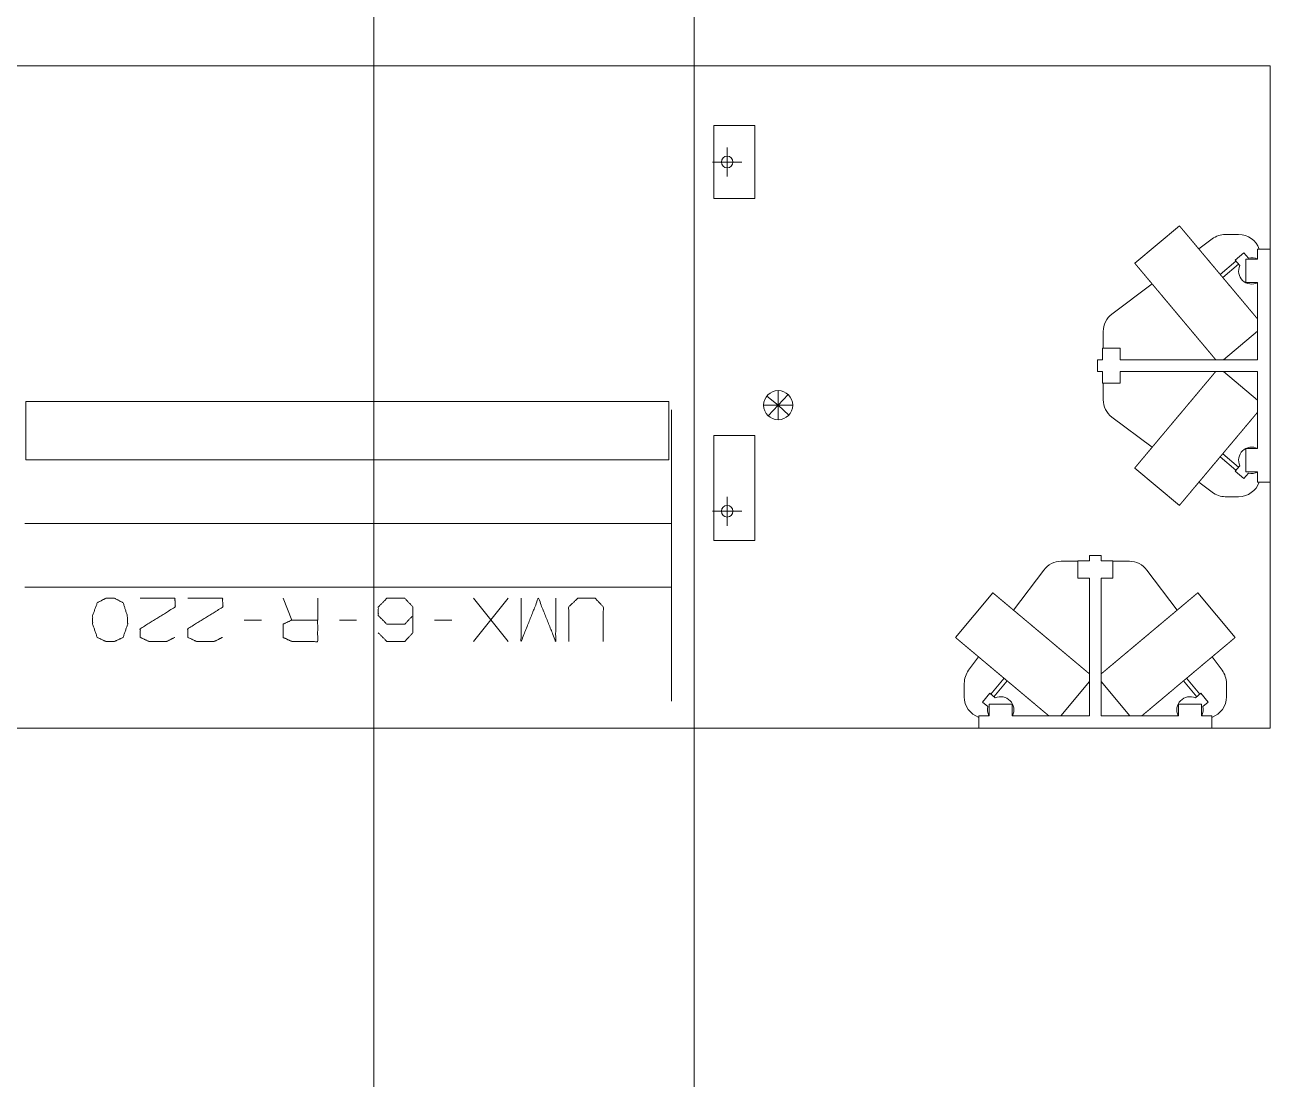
# Model space of a CAD drawing. Header units: millimetres. Extents: x 3056 to 110866, y 16649 to 58349.
# Drawn here: x 78308 to 82583, y 20269 to 23888 of the extents above; entities that cross this region are included whole.
import ezdxf

# ---------------------------------------------------------------- set-up
doc = ezdxf.new("R2010")
doc.units = ezdxf.units.MM
doc.layers.add('1', color=7, linetype='Continuous', true_color=0xffffff)

msp = doc.modelspace()

# ---------------------------------------------------------------- linework, layer by layer
at = {"layer": '1', "color": 143, "linetype": 'Continuous', "lineweight": 13}
for p, q in [((79506.5, 54003.3), (79506.5, 17870.4)), ((80606.5, 17870.4), (80606.5, 53903.3))]:
    msp.add_line(p, q, dxfattribs=at)
at = {"layer": '1', "color": 80, "linetype": 'Continuous', "lineweight": 13}
for p, q in [((76956.5, 23747.3), (82583.5, 23747.3)), ((76956.5, 23747.3), (82583.5, 23747.3)), ((82583.5, 23747.3), (82583.5, 21473.3)), ((82583.5, 23747.3), (82583.5, 21473.3)), ((80814, 23542.3), (80674, 23542.3)), ((80674, 23542.3), (80674, 23292.3)), ((80814, 23292.3), (80814, 23542.3)), ((80719.5, 23367.3), (80719.5, 23467.3)), ((80769.5, 23417.3), (80669.5, 23417.3)), ((80674, 23292.3), (80814, 23292.3)), ((82271.9, 23198.6), (82118.6, 23070)), ((82384.5, 23153.3), (82338.7, 23118.9)), ((82429.5, 23168.3), (82475.5, 23168.3)), ((82463.5, 23080.7), (82493.6, 23105.9)), ((82509.3, 23087.2), (82493.6, 23105.9)), ((82540.5, 23118.3), (82540.5, 23083.3)), ((82583.5, 23118.3), (82540.5, 23118.3)), ((82466.4, 23077.2), (82412, 23031.6)), ((82421, 23020.8), (82475.4, 23066.5)), ((82479.2, 23061.9), (82463.5, 23080.7)), ((82540.5, 23083.3), (82500.5, 23083.3)), ((82500.5, 23003.3), (82500.5, 23083.3)), ((82540.5, 23003.3), (82500.5, 23003.3)), ((82540.5, 23003.3), (82540.5, 22738.3)), ((82178.4, 22998.8), (82040.5, 22895.3)), ((82010.5, 22778.3), (82010.5, 22835.3)), ((82423.4, 22738.3), (82540.5, 22836.5)), ((82068.5, 22778.3), (82008.5, 22778.3)), ((82008.5, 22738.3), (82008.5, 22778.3)), ((82068.5, 22738.3), (82068.5, 22778.3)), ((82008.5, 22738.3), (81990.5, 22738.3)), ((81990.5, 22698.3), (81990.5, 22738.3)), ((82540.5, 22738.3), (82068.5, 22738.3)), ((82008.5, 22698.3), (81990.5, 22698.3)), ((82005.8, 22698), (82005.8, 22698.3)), ((82005.8, 22698), (82008.5, 22698.1)), ((82008.5, 22698.3), (82008.5, 22658.3)), ((82068.5, 22658.3), (82008.5, 22658.3)), ((82010.5, 22601.3), (82010.5, 22658.3)), ((82540.5, 22698.3), (82068.5, 22698.3)), ((82068.5, 22698.3), (82068.5, 22658.3)), ((82540.5, 22600.1), (82423.4, 22698.3)), ((82540.5, 22698.3), (82540.5, 22433.3)), ((80894.5, 22582.3), (80894.5, 22632.3)), ((80894.5, 22582.3), (80928.8, 22618.7)), ((78311.5, 22395.3), (78311.5, 22595.3)), ((78311.5, 22595.3), (80519.5, 22595.3)), ((80519.5, 22595.3), (80519.5, 22395.3)), ((80894.5, 22582.3), (80844.5, 22582.3)), ((80894.5, 22582.3), (80855.6, 22613.8)), ((80894.5, 22582.3), (80860.1, 22545.9)), ((80894.5, 22582.3), (80894.5, 22532.3)), ((80894.5, 22582.3), (80944.5, 22582.3)), ((80894.5, 22582.3), (80930.8, 22548)), ((82040.5, 22541.3), (82178.4, 22437.8)), ((80814, 22478.3), (80674, 22478.3)), ((80674, 22478.3), (80674, 22118.3)), ((80814, 22118.3), (80814, 22478.3)), ((82412, 22405), (82466.4, 22359.4)), ((82475.4, 22370.1), (82421, 22415.8)), ((82500.5, 22353.3), (82500.5, 22433.3)), ((82540.5, 22433.3), (82500.5, 22433.3)), ((80519.5, 22395.3), (78311.5, 22395.3)), ((82118.6, 22366.6), (82271.9, 22238)), ((82479.2, 22374.7), (82463.5, 22355.9)), ((82338.7, 22317.7), (82384.5, 22283.3)), ((82463.5, 22355.9), (82493.6, 22330.7)), ((82509.3, 22349.4), (82493.6, 22330.7)), ((82540.5, 22353.3), (82500.5, 22353.3)), ((82540.5, 22353.3), (82540.5, 22318.3)), ((82583.5, 22318.3), (82540.5, 22318.3)), ((80719.5, 22168.3), (80719.5, 22268.3)), ((82475.5, 22268.3), (82429.5, 22268.3)), ((80769.5, 22218.3), (80669.5, 22218.3)), ((80528.5, 22176.2), (78308.5, 22176.2)), ((80674, 22118.3), (80814, 22118.3)), ((81963.5, 22048.3), (81963.5, 22066.3)), ((81963.5, 22066.3), (82003.5, 22066.3)), ((82003.5, 22048.3), (82003.5, 22066.3)), ((81806.5, 22016.3), (81703, 21878.3)), ((81866.5, 22046.3), (81923.5, 22046.3)), ((81963.5, 22048.3), (81923.5, 22048.3)), ((81923.5, 21988.3), (81923.5, 22048.3)), ((81963.2, 22050.9), (81963.3, 22048.3)), ((81963.2, 22050.9), (81963.5, 22050.9)), ((82003.5, 22048.3), (82043.5, 22048.3)), ((82043.5, 21988.3), (82043.5, 22048.3)), ((82043.5, 22046.3), (82100.5, 22046.3)), ((82263.9, 21878.3), (82160.5, 22016.3)), ((81963.5, 21988.3), (81923.5, 21988.3)), ((81963.5, 21516.3), (81963.5, 21988.3)), ((82003.5, 21516.3), (82003.5, 21988.3)), ((82003.5, 21988.3), (82043.5, 21988.3)), ((78308.5, 21957.1), (80528.5, 21957.1)), ((81631.8, 21938.1), (81503.2, 21784.9)), ((82463.7, 21784.9), (82335.2, 21938.1)), ((79194.9, 21919.6), (79224.6, 21844.6)), ((79967.4, 21919.6), (79848.6, 21771.2)), ((79848.6, 21919.6), (79967.4, 21771.2)), ((79061.1, 21844.6), (79120.5, 21844.6)), ((79388, 21844.6), (79447.4, 21844.6)), ((79714.9, 21844.6), (79774.2, 21844.6)), ((81582.8, 21718.1), (81548.5, 21672.3)), ((82418.5, 21672.3), (82384.1, 21718.1)), ((81670.2, 21644.8), (81624.6, 21590.4)), ((81635.3, 21581.4), (81680.9, 21635.8)), ((81865.2, 21516.3), (81963.5, 21633.4)), ((82003.5, 21633.4), (82101.7, 21516.3)), ((82286, 21635.8), (82331.7, 21581.4)), ((82342.4, 21590.4), (82296.7, 21644.8)), ((81533.5, 21581.3), (81533.5, 21627.3)), ((81621.1, 21593.3), (81595.9, 21563.2)), ((81639.9, 21577.5), (81621.1, 21593.3)), ((82327.1, 21577.5), (82345.8, 21593.3)), ((82345.8, 21593.3), (82371.1, 21563.2)), ((82433.5, 21627.3), (82433.5, 21581.3)), ((81614.6, 21547.4), (81595.9, 21563.2)), ((81618.5, 21516.3), (81618.5, 21556.3)), ((81618.5, 21556.3), (81698.5, 21556.3)), ((81698.5, 21516.3), (81698.5, 21556.3)), ((82268.5, 21516.3), (82268.5, 21556.3)), ((82268.5, 21556.3), (82348.5, 21556.3)), ((82348.5, 21516.3), (82348.5, 21556.3)), ((82352.3, 21547.4), (82371.1, 21563.2)), ((81583.5, 21473.3), (81583.5, 21516.3)), ((81618.5, 21516.3), (81583.5, 21516.3)), ((81963.5, 21516.3), (81698.5, 21516.3)), ((82268.5, 21516.3), (82003.5, 21516.3)), ((82383.5, 21516.3), (82348.5, 21516.3)), ((82383.5, 21473.3), (82383.5, 21516.3)), ((82583.5, 21473.3), (76956.5, 21473.3)), ((82583.5, 21473.3), (76956.5, 21473.3))]:
    msp.add_line(p, q, dxfattribs=at)
for centre, radius in [((80719.5, 23417.3), 20), ((80894.5, 22582.3), 50), ((80719.5, 22218.3), 20)]:
    msp.add_circle(centre, radius, dxfattribs=at)
for centre, radius, start, end in [((82429.5, 23093.3), 75, 90, 126.8699), ((82475.5, 23093.3), 75, 19.4723, 90), ((82520.5, 23043.3), 45.2, 63.7683, 104.2622), ((82520.5, 23043.3), 45.2, 155.7378, 296.2321), ((82085.5, 22835.3), 75, 126.8699, 180), ((82085.5, 22601.3), 75, 180, 233.1301), ((82520.5, 22393.3), 45.2, 63.7679, 204.2622), ((82475.5, 22343.3), 75, 270, 340.5277), ((82520.5, 22393.3), 45.2, 255.7378, 296.2317), ((82429.5, 22343.3), 75, 233.1301, 270), ((81866.5, 21971.3), 75, 90, 143.1301), ((82100.5, 21971.3), 75, 36.8699, 90), ((81608.5, 21627.3), 75, 143.1301, 180), ((82358.5, 21627.3), 75, 0, 36.8699), ((81608.5, 21581.3), 75, 180, 250.5277), ((81658.5, 21536.3), 45.2, 165.7378, 206.2317), ((81658.5, 21536.3), 45.2, 333.7679, 114.2622), ((82308.5, 21536.3), 45.2, 65.7378, 206.2321), ((82308.5, 21536.3), 45.2, 333.7683, 14.2622), ((82358.5, 21581.3), 75, 289.4723, 0)]:
    msp.add_arc(centre, radius, start, end, dxfattribs=at)
for points, knots in [([(82416.5, 23026.2), (82414.3, 23028.8), (82412.1, 23031.4), (82409.9, 23034), (82407.7, 23036.6), (82405.6, 23039.2), (82401.2, 23044.4), (82399, 23047), (82394.7, 23052.1), (82390.4, 23057.3), (82386.1, 23062.4), (82381.9, 23067.4), (82379.8, 23070), (82377.6, 23072.5), (82373.5, 23077.5), (82369.3, 23082.4), (82365.2, 23087.3), (82361.1, 23092.2), (82357.1, 23096.9), (82355.1, 23099.3), (82351.2, 23104), (82347.3, 23108.6), (82345.4, 23110.9), (82343.5, 23113.1), (82341.7, 23115.4), (82338, 23119.8), (82334.3, 23124.1), (82332.5, 23126.2), (82329, 23130.4), (82327.3, 23132.5), (82323.9, 23136.5), (82322.2, 23138.5), (82319, 23142.4), (82315.8, 23146.2), (82314.2, 23148.1), (82311.2, 23151.7), (82309.7, 23153.5), (82306.8, 23156.9), (82305.4, 23158.6), (82304, 23160.2), (82302.6, 23161.9), (82301.3, 23163.5), (82300, 23165), (82297.5, 23168.1), (82296.2, 23169.5), (82293.9, 23172.3), (82292.7, 23173.7), (82290.5, 23176.3), (82289.5, 23177.6), (82287.4, 23180), (82286.4, 23181.2), (82284.6, 23183.4), (82283.7, 23184.4), (82282.9, 23185.4), (82282.1, 23186.4), (82281.2, 23187.4), (82280.5, 23188.2), (82279.8, 23189.1), (82279.1, 23189.9), (82277.8, 23191.5), (82276.6, 23192.9), (82276.1, 23193.6), (82275.6, 23194.1), (82275.1, 23194.7), (82274.7, 23195.2), (82274.2, 23195.7), (82273.9, 23196.2), (82273.5, 23196.6), (82273.2, 23197), (82272.9, 23197.3), (82272.4, 23197.9), (82272.3, 23198.1), (82272.1, 23198.2), (82272, 23198.4), (82271.9, 23198.5), (82271.9, 23198.6)], [0, 0, 0.015092, 0.0302, 0.045283, 0.060382, 0.075432, 0.10552, 0.120537, 0.15046, 0.180251, 0.209881, 0.239304, 0.253927, 0.268535, 0.297506, 0.326203, 0.354599, 0.382685, 0.410413, 0.424078, 0.451245, 0.477997, 0.491253, 0.504298, 0.517336, 0.542944, 0.568052, 0.580371, 0.604678, 0.616714, 0.640202, 0.651662, 0.674265, 0.696259, 0.707109, 0.728127, 0.738326, 0.758351, 0.768192, 0.77769, 0.787181, 0.79632, 0.805444, 0.822988, 0.831377, 0.84777, 0.855774, 0.871008, 0.878235, 0.892268, 0.899094, 0.911898, 0.917891, 0.923877, 0.929436, 0.935019, 0.940153, 0.945302, 0.950003, 0.958991, 0.967113, 0.970943, 0.974325, 0.977721, 0.98066, 0.983614, 0.986111, 0.988622, 0.990652, 0.992696, 0.9959, 0.997036, 0.99818, 0.998864, 0.999767, 1, 1]), ([(82263.3, 22897.6), (82258.9, 22902.9), (82256.7, 22905.5), (82254.5, 22908.1), (82252.4, 22910.6), (82250.2, 22913.2), (82248, 22915.8), (82245.8, 22918.4), (82241.5, 22923.6), (82237.2, 22928.7), (82232.9, 22933.8), (82228.7, 22938.9), (82226.5, 22941.4), (82224.4, 22943.9), (82220.2, 22948.9), (82216.1, 22953.9), (82212, 22958.8), (82207.9, 22963.6), (82205.9, 22966), (82203.9, 22968.4), (82200, 22973.1), (82198, 22975.4), (82196.1, 22977.7), (82194.1, 22980), (82192.2, 22982.3), (82190.3, 22984.6), (82188.4, 22986.8), (82184.7, 22991.2), (82181.1, 22995.6), (82179.3, 22997.7), (82177.6, 22999.8), (82175.8, 23001.9), (82174.1, 23003.9), (82170.7, 23008), (82167.4, 23011.9), (82164.1, 23015.8), (82161, 23019.5), (82159.5, 23021.3), (82158, 23023.1), (82156.5, 23024.9), (82155, 23026.7), (82152.2, 23030.1), (82150.8, 23031.7), (82149.4, 23033.3), (82148.1, 23034.9), (82146.8, 23036.5), (82144.2, 23039.5), (82141.8, 23042.4), (82139.5, 23045.1), (82137.3, 23047.8), (82136.3, 23049), (82134.2, 23051.4), (82133.2, 23052.6), (82132.3, 23053.7), (82130.5, 23055.9), (82129.7, 23056.9), (82128.8, 23057.8), (82128, 23058.8), (82126.6, 23060.6), (82125.9, 23061.4), (82124.6, 23062.9), (82124, 23063.7), (82123.4, 23064.3), (82122.8, 23065), (82121.9, 23066.2), (82121.4, 23066.7), (82121, 23067.2), (82120.7, 23067.6), (82120, 23068.4), (82119.7, 23068.7), (82119.5, 23069), (82119.2, 23069.3), (82119.1, 23069.5), (82118.9, 23069.7), (82118.8, 23069.8), (82118.7, 23069.9), (82118.7, 23070), (82118.6, 23070)], [0, 0, 0.030206, 0.045289, 0.060387, 0.075437, 0.090502, 0.105519, 0.120542, 0.150473, 0.180254, 0.209884, 0.239316, 0.253923, 0.268537, 0.297508, 0.326205, 0.3546, 0.382686, 0.396558, 0.410407, 0.437767, 0.451239, 0.464726, 0.477982, 0.491252, 0.50429, 0.517335, 0.542951, 0.568059, 0.580354, 0.592664, 0.604684, 0.616711, 0.640208, 0.663111, 0.685421, 0.707099, 0.717623, 0.728132, 0.738322, 0.748506, 0.768187, 0.777693, 0.787176, 0.796315, 0.805439, 0.822982, 0.839752, 0.855777, 0.871002, 0.878238, 0.892261, 0.899087, 0.905489, 0.917877, 0.92387, 0.929437, 0.934996, 0.945295, 0.949995, 0.958993, 0.963265, 0.967105, 0.970929, 0.977722, 0.980661, 0.983615, 0.986103, 0.990652, 0.992697, 0.994299, 0.995877, 0.997036, 0.998172, 0.998849, 0.999533, 0.999759, 1, 1]), ([(82540.5, 22878.4), (82539.3, 22879.8), (82538.2, 22881.2), (82535.7, 22884.1), (82534.5, 22885.6), (82533.2, 22887.1), (82531.9, 22888.7), (82530.6, 22890.2), (82527.8, 22893.5), (82525, 22896.9), (82523.5, 22898.7), (82522, 22900.4), (82520.5, 22902.2), (82519, 22904), (82517.4, 22905.9), (82515.8, 22907.8), (82514.2, 22909.7), (82512.6, 22911.6), (82509.3, 22915.6), (82507.6, 22917.6), (82505.9, 22919.6), (82504.2, 22921.7), (82500.6, 22925.9), (82498.8, 22928), (82495.2, 22932.4), (82493.4, 22934.6), (82491.5, 22936.8), (82487.7, 22941.3), (82485.8, 22943.6), (82483.9, 22945.9), (82480, 22950.5), (82476, 22955.3), (82472, 22960.1), (82469.9, 22962.5), (82465.8, 22967.4), (82461.7, 22972.3), (82459.6, 22974.8), (82457.5, 22977.3), (82455.4, 22979.8), (82453.3, 22982.3), (82449.1, 22987.4), (82446.9, 22989.9), (82442.6, 22995), (82438.3, 23000.2), (82436.1, 23002.8), (82434, 23005.4), (82431.8, 23008), (82429.6, 23010.6), (82425.2, 23015.8), (82423.1, 23018.4), (82420.9, 23021), (82416.5, 23026.2)], [0, 0, 0.009318, 0.018644, 0.038194, 0.048408, 0.058629, 0.069271, 0.079921, 0.102052, 0.125009, 0.136906, 0.148785, 0.16106, 0.173329, 0.185984, 0.198632, 0.211649, 0.224684, 0.25142, 0.265157, 0.278866, 0.292933, 0.321352, 0.335703, 0.365056, 0.380012, 0.394985, 0.425458, 0.440976, 0.456476, 0.487982, 0.519973, 0.552403, 0.568809, 0.601833, 0.635218, 0.652011, 0.668951, 0.685884, 0.702979, 0.73726, 0.754491, 0.789141, 0.823977, 0.841483, 0.858995, 0.876561, 0.894133, 0.929377, 0.947009, 0.964669, 1, 1]), ([(82397, 22738.3), (82396.1, 22739.3), (82395.3, 22740.4), (82394.3, 22741.5), (82393.4, 22742.6), (82391.4, 22744.9), (82390.4, 22746.1), (82389.3, 22747.4), (82388.3, 22748.7), (82387.2, 22750), (82384.8, 22752.8), (82382.4, 22755.7), (82381.1, 22757.2), (82379.9, 22758.7), (82378.6, 22760.3), (82377.2, 22761.8), (82375.9, 22763.5), (82374.5, 22765.1), (82371.6, 22768.5), (82370.2, 22770.3), (82368.7, 22772), (82367.2, 22773.8), (82365.7, 22775.6), (82364.1, 22777.5), (82360.9, 22781.3), (82359.3, 22783.2), (82356, 22787.2), (82354.3, 22789.2), (82352.6, 22791.2), (82349.1, 22795.4), (82345.5, 22799.6), (82343.7, 22801.8), (82341.9, 22803.9), (82340, 22806.2), (82336.3, 22810.6), (82332.5, 22815.2), (82330.6, 22817.4), (82326.7, 22822.1), (82322.7, 22826.8), (82320.7, 22829.2), (82316.7, 22834), (82314.6, 22836.4), (82312.6, 22838.9), (82310.5, 22841.3), (82308.4, 22843.8), (82304.3, 22848.8), (82302.2, 22851.3), (82297.9, 22856.3), (82295.8, 22858.9), (82291.5, 22864), (82287.2, 22869.1), (82285.1, 22871.7), (82282.9, 22874.3), (82278.6, 22879.4), (82276.4, 22882), (82272, 22887.2), (82267.6, 22892.4), (82263.3, 22897.6)], [0, 0, 0.006472, 0.012937, 0.019852, 0.02676, 0.041476, 0.049277, 0.057094, 0.065302, 0.073536, 0.090851, 0.108989, 0.118477, 0.127939, 0.137825, 0.147694, 0.157967, 0.168233, 0.189521, 0.200537, 0.211559, 0.222936, 0.23432, 0.246039, 0.269855, 0.281916, 0.306709, 0.319411, 0.33214, 0.358178, 0.384795, 0.3984, 0.411978, 0.425854, 0.453842, 0.482325, 0.496673, 0.52587, 0.555483, 0.570515, 0.600724, 0.615935, 0.631302, 0.646695, 0.662225, 0.693471, 0.709144, 0.740796, 0.756724, 0.788728, 0.820905, 0.837021, 0.853235, 0.885702, 0.901987, 0.934607, 0.967289, 1, 1]), ([(82118.6, 22366.6), (82118.7, 22366.6), (82118.7, 22366.7), (82118.8, 22366.8), (82118.9, 22366.9), (82119.1, 22367.1), (82119.2, 22367.3), (82119.5, 22367.6), (82119.7, 22367.8), (82120, 22368.2), (82120.7, 22369), (82121, 22369.4), (82121.4, 22369.9), (82121.9, 22370.4), (82122.9, 22371.6), (82123.4, 22372.3), (82124, 22372.9), (82124.6, 22373.7), (82125.9, 22375.2), (82126.6, 22376), (82128.1, 22377.8), (82128.9, 22378.8), (82129.7, 22379.7), (82130.5, 22380.8), (82132.3, 22382.9), (82133.3, 22384), (82134.2, 22385.2), (82135.2, 22386.4), (82136.3, 22387.6), (82137.3, 22388.8), (82139.5, 22391.5), (82140.7, 22392.9), (82141.8, 22394.2), (82143.1, 22395.7), (82145.5, 22398.6), (82146.8, 22400.2), (82148.1, 22401.7), (82149.5, 22403.3), (82152.2, 22406.6), (82155.1, 22410), (82158, 22413.5), (82159.5, 22415.3), (82162.6, 22419), (82164.2, 22420.9), (82165.8, 22422.8), (82167.4, 22424.7), (82170.7, 22428.7), (82172.4, 22430.7), (82175.9, 22434.8), (82179.4, 22439), (82181.2, 22441.1), (82183, 22443.3), (82184.8, 22445.4), (82186.7, 22447.7), (82190.4, 22452.1), (82192.3, 22454.4), (82196.1, 22458.9), (82200, 22463.6), (82204, 22468.3), (82208, 22473.1), (82210, 22475.5), (82214.1, 22480.4), (82216.2, 22482.8), (82218.3, 22485.3), (82220.3, 22487.8), (82222.4, 22490.3), (82226.7, 22495.3), (82228.8, 22497.8), (82230.9, 22500.4), (82233, 22502.9), (82237.3, 22508), (82239.5, 22510.6), (82243.8, 22515.7), (82246, 22518.3), (82248.1, 22520.9), (82252.5, 22526.1), (82254.7, 22528.7), (82256.8, 22531.3), (82259, 22533.9), (82263.4, 22539.1), (82265.6, 22541.7), (82270, 22546.9), (82274.3, 22552.1), (82278.7, 22557.3), (82280.8, 22559.9), (82283, 22562.5), (82285.2, 22565), (82289.5, 22570.2), (82293.8, 22575.3), (82295.9, 22577.8), (82298, 22580.4), (82300.1, 22582.9), (82302.3, 22585.4), (82306.4, 22590.4), (82310.6, 22595.3), (82312.7, 22597.8), (82314.7, 22600.2), (82316.7, 22602.7), (82320.8, 22607.5), (82322.8, 22609.9), (82326.7, 22614.6), (82330.6, 22619.2), (82332.6, 22621.5), (82334.5, 22623.8), (82336.4, 22626), (82338.2, 22628.3), (82341.9, 22632.7), (82345.6, 22637), (82349.1, 22641.3), (82352.6, 22645.4), (82354.3, 22647.4), (82356, 22649.5), (82359.3, 22653.4), (82360.9, 22655.3), (82364.1, 22659.1), (82367.2, 22662.8), (82368.7, 22664.6), (82371.7, 22668.1), (82373.1, 22669.8), (82375.9, 22673.1), (82378.6, 22676.3), (82379.9, 22677.9), (82382.4, 22680.9), (82384.8, 22683.8), (82386, 22685.2), (82387.2, 22686.6), (82389.4, 22689.2), (82390.4, 22690.4), (82391.4, 22691.7), (82393.4, 22694), (82394.3, 22695.1), (82396.1, 22697.3), (82397, 22698.3)], [0, 0, 0.000125, 0.000243, 0.000603, 0.00095, 0.001552, 0.002142, 0.002967, 0.003799, 0.004862, 0.007226, 0.008526, 0.010058, 0.011593, 0.015123, 0.017115, 0.01911, 0.02133, 0.026006, 0.028461, 0.033812, 0.03671, 0.039603, 0.042717, 0.049166, 0.052501, 0.056045, 0.059592, 0.063344, 0.067104, 0.075025, 0.079196, 0.08336, 0.087719, 0.096649, 0.101212, 0.105957, 0.110706, 0.120586, 0.130822, 0.141421, 0.146887, 0.158003, 0.163637, 0.169436, 0.175242, 0.187153, 0.193268, 0.205634, 0.218289, 0.224682, 0.231218, 0.237741, 0.244407, 0.257852, 0.264628, 0.278428, 0.292454, 0.306676, 0.321093, 0.328397, 0.343086, 0.350469, 0.357932, 0.365393, 0.37293, 0.388054, 0.395653, 0.403304, 0.410959, 0.426365, 0.434115, 0.449633, 0.457418, 0.465225, 0.480865, 0.488698, 0.496543, 0.504385, 0.52009, 0.52794, 0.543641, 0.559311, 0.57495, 0.582753, 0.59053, 0.598314, 0.613799, 0.629195, 0.636847, 0.644501, 0.652092, 0.659685, 0.674744, 0.689655, 0.697038, 0.704423, 0.711715, 0.726213, 0.733422, 0.747639, 0.76164, 0.768535, 0.775423, 0.782201, 0.788976, 0.802283, 0.815329, 0.828106, 0.840605, 0.846708, 0.852802, 0.864699, 0.870497, 0.881917, 0.893003, 0.898463, 0.909038, 0.914146, 0.924187, 0.933846, 0.938595, 0.947686, 0.956395, 0.960549, 0.9647, 0.972607, 0.976342, 0.980084, 0.987154, 0.990476, 0.996891, 1, 1]), ([(80528.5, 22066.6), (80528.5, 22076.8), (80528.5, 22087), (80528.5, 22097.2), (80528.5, 22107.4), (80528.5, 22117.6), (80528.5, 22127.7), (80528.5, 22137.8), (80528.5, 22147.9), (80528.5, 22157.9), (80528.5, 22167.9), (80528.5, 22177.9), (80528.5, 22187.8), (80528.5, 22192.8), (80528.5, 22202.6), (80528.5, 22212.4), (80528.5, 22222.1), (80528.5, 22231.8), (80528.5, 22241.4), (80528.5, 22250.9), (80528.5, 22260.3), (80528.5, 22269.7), (80528.5, 22279), (80528.5, 22288.2), (80528.5, 22292.7), (80528.5, 22301.8), (80528.5, 22310.7), (80528.5, 22319.6), (80528.5, 22328.3), (80528.5, 22337), (80528.5, 22345.5), (80528.5, 22353.9), (80528.5, 22362.2), (80528.5, 22370.4), (80528.5, 22378.4), (80528.5, 22386.3), (80528.5, 22394.1), (80528.5, 22401.7), (80528.5, 22409.2), (80528.5, 22416.6), (80528.5, 22423.8), (80528.5, 22427.3), (80528.5, 22434.3), (80528.5, 22437.8), (80528.5, 22444.5), (80528.5, 22451.1), (80528.5, 22457.6), (80528.5, 22463.8), (80528.5, 22470), (80528.5, 22472.9), (80528.5, 22478.8), (80528.5, 22484.5), (80528.5, 22490), (80528.5, 22495.3), (80528.5, 22500.5), (80528.5, 22505.5), (80528.5, 22510.3), (80528.5, 22514.9), (80528.5, 22517.1), (80528.5, 22521.5), (80528.5, 22525.6), (80528.5, 22529.6), (80528.5, 22533.3), (80528.5, 22536.9), (80528.5, 22540.2), (80528.5, 22543.4), (80528.5, 22546.4), (80528.5, 22549.2), (80528.5, 22551.7), (80528.5, 22554.1), (80528.5, 22556.3), (80528.5, 22557.3), (80528.5, 22559.1), (80528.5, 22560.8), (80528.5, 22562.2), (80528.5, 22563.5), (80528.5, 22564.5), (80528.5, 22565.3), (80528.5, 22566), (80528.5, 22566.4), (80528.5, 22566.6), (80528.5, 22566.6)], [0, 0, 0.020399, 0.040788, 0.061161, 0.08151, 0.101825, 0.122094, 0.142316, 0.162477, 0.18257, 0.202588, 0.222522, 0.242363, 0.252232, 0.271917, 0.29149, 0.310943, 0.330262, 0.349445, 0.368484, 0.38737, 0.406092, 0.42465, 0.443027, 0.452171, 0.470269, 0.488176, 0.505876, 0.523365, 0.540637, 0.557687, 0.574504, 0.591083, 0.607413, 0.623489, 0.639305, 0.654857, 0.67014, 0.685142, 0.699858, 0.714283, 0.721347, 0.735322, 0.742233, 0.755748, 0.768951, 0.781831, 0.794388, 0.806611, 0.812554, 0.824275, 0.835652, 0.84668, 0.857353, 0.867672, 0.877631, 0.887224, 0.896448, 0.900967, 0.909629, 0.917916, 0.925816, 0.933336, 0.940464, 0.9472, 0.953545, 0.959492, 0.965038, 0.970182, 0.974923, 0.979262, 0.981225, 0.984951, 0.988263, 0.991168, 0.993661, 0.995735, 0.997397, 0.998645, 0.999476, 0.999894, 1, 1]), ([(82271.9, 22238), (82271.9, 22238.1), (82271.9, 22238.1), (82272, 22238.2), (82272.1, 22238.3), (82272.3, 22238.5), (82272.4, 22238.7), (82272.7, 22239), (82272.9, 22239.3), (82273.2, 22239.6), (82273.5, 22240), (82273.9, 22240.4), (82274.2, 22240.9), (82274.7, 22241.4), (82275.1, 22241.9), (82275.6, 22242.5), (82276.1, 22243.1), (82276.6, 22243.7), (82277.2, 22244.4), (82277.8, 22245.1), (82278.4, 22245.9), (82279.1, 22246.7), (82279.8, 22247.5), (82280.5, 22248.4), (82282.1, 22250.2), (82282.9, 22251.2), (82284.6, 22253.2), (82285.6, 22254.4), (82286.5, 22255.5), (82288.5, 22257.8), (82289.5, 22259.1), (82290.5, 22260.3), (82292.8, 22262.9), (82295.1, 22265.7), (82297.5, 22268.6), (82300.1, 22271.6), (82302.7, 22274.8), (82304.1, 22276.4), (82306.9, 22279.8), (82308.3, 22281.5), (82311.3, 22285), (82312.8, 22286.8), (82315.9, 22290.5), (82317.4, 22292.4), (82319.1, 22294.3), (82320.7, 22296.2), (82322.3, 22298.2), (82324, 22300.2), (82327.4, 22304.2), (82330.9, 22308.4), (82334.5, 22312.6), (82336.3, 22314.8), (82338.1, 22317), (82341.8, 22321.4), (82345.6, 22325.9), (82347.5, 22328.2), (82351.4, 22332.8), (82355.3, 22337.5), (82357.3, 22339.9), (82359.3, 22342.2), (82361.3, 22344.6), (82363.3, 22347.1), (82367.4, 22351.9), (82369.5, 22354.4), (82371.6, 22356.9), (82375.7, 22361.8), (82377.8, 22364.3), (82382.1, 22369.4), (82386.3, 22374.5), (82390.6, 22379.6), (82394.9, 22384.7), (82397.1, 22387.3), (82401.5, 22392.5), (82405.8, 22397.7), (82408, 22400.3), (82412.4, 22405.5), (82414.5, 22408.1), (82418.9, 22413.3), (82421.1, 22415.9), (82423.3, 22418.5), (82425.5, 22421.1), (82429.8, 22426.3), (82434.2, 22431.5), (82436.3, 22434.1), (82438.5, 22436.7), (82442.8, 22441.8), (82445, 22444.3), (82447.1, 22446.9), (82449.2, 22449.4), (82451.4, 22452), (82453.5, 22454.5), (82455.6, 22457), (82457.7, 22459.5), (82461.9, 22464.5), (82463.9, 22467), (82466, 22469.4), (82470.1, 22474.3), (82472.1, 22476.7), (82474.1, 22479.1), (82478.1, 22483.8), (82480.1, 22486.2), (82482, 22488.5), (82484, 22490.8), (82485.9, 22493.1), (82487.8, 22495.4), (82489.7, 22497.7), (82491.6, 22499.9), (82495.3, 22504.3), (82498.9, 22508.6), (82502.5, 22512.9), (82504.2, 22515), (82506, 22517), (82507.7, 22519), (82509.4, 22521.1), (82512.7, 22525), (82515.9, 22528.9), (82519, 22532.6), (82522.1, 22536.2), (82525, 22539.7), (82526.4, 22541.4), (82529.2, 22544.7), (82530.6, 22546.4), (82531.9, 22547.9), (82534.5, 22551), (82536.9, 22554), (82538.2, 22555.4), (82539.3, 22556.8), (82540.5, 22558.2)], [0, 0, 0.00013, 0.000247, 0.00062, 0.000984, 0.001596, 0.002215, 0.003074, 0.003937, 0.005038, 0.006144, 0.007496, 0.00884, 0.01043, 0.012018, 0.013847, 0.01568, 0.017747, 0.01982, 0.022125, 0.024439, 0.026978, 0.029522, 0.032291, 0.038074, 0.041072, 0.047534, 0.050999, 0.054451, 0.061812, 0.065708, 0.069596, 0.077824, 0.086458, 0.095518, 0.104978, 0.114829, 0.119952, 0.130387, 0.135691, 0.146683, 0.152359, 0.163882, 0.169729, 0.175742, 0.181764, 0.187939, 0.194118, 0.2068, 0.219771, 0.233041, 0.239819, 0.246583, 0.260406, 0.274473, 0.281628, 0.296049, 0.310699, 0.318075, 0.325552, 0.333027, 0.340603, 0.355834, 0.363491, 0.371227, 0.38678, 0.394587, 0.410343, 0.426216, 0.442184, 0.45825, 0.466317, 0.482482, 0.498697, 0.506818, 0.523086, 0.531225, 0.547499, 0.555646, 0.563772, 0.571906, 0.588139, 0.604326, 0.612389, 0.62046, 0.636504, 0.644494, 0.652471, 0.660399, 0.668331, 0.676196, 0.684069, 0.691876, 0.707403, 0.715137, 0.722786, 0.737994, 0.745553, 0.753022, 0.767853, 0.77521, 0.782472, 0.789726, 0.796871, 0.804008, 0.811036, 0.818052, 0.83184, 0.845353, 0.858593, 0.865061, 0.871531, 0.877846, 0.884169, 0.896492, 0.908483, 0.92014, 0.931447, 0.942394, 0.94768, 0.958074, 0.963167, 0.968075, 0.977687, 0.9869, 0.991399, 0.995704, 1, 1]), ([(80528.5, 21566.6), (80528.5, 21566.8), (80528.5, 21566.9), (80528.5, 21567.3), (80528.5, 21567.9), (80528.5, 21568.8), (80528.5, 21569.8), (80528.5, 21571.1), (80528.5, 21572.5), (80528.5, 21574.2), (80528.5, 21576), (80528.5, 21578.1), (80528.5, 21580.4), (80528.5, 21582.8), (80528.5, 21585.5), (80528.5, 21588.4), (80528.5, 21591.5), (80528.5, 21593), (80528.5, 21596.4), (80528.5, 21600), (80528.5, 21603.7), (80528.5, 21607.7), (80528.5, 21609.8), (80528.5, 21614), (80528.5, 21618.4), (80528.5, 21623), (80528.5, 21627.8), (80528.5, 21632.8), (80528.5, 21638), (80528.5, 21643.3), (80528.5, 21648.8), (80528.5, 21654.5), (80528.5, 21660.4), (80528.5, 21666.4), (80528.5, 21672.6), (80528.5, 21679), (80528.5, 21685.5), (80528.5, 21692.2), (80528.5, 21699), (80528.5, 21706), (80528.5, 21713.1), (80528.5, 21720.4), (80528.5, 21727.8), (80528.5, 21735.4), (80528.5, 21739.2), (80528.5, 21747), (80528.5, 21754.9), (80528.5, 21762.9), (80528.5, 21771.1), (80528.5, 21779.4), (80528.5, 21787.8), (80528.5, 21796.3), (80528.5, 21805), (80528.5, 21813.7), (80528.5, 21822.6), (80528.5, 21831.5), (80528.5, 21840.6), (80528.5, 21849.7), (80528.5, 21858.9), (80528.5, 21868.3), (80528.5, 21877.7), (80528.5, 21882.4), (80528.5, 21891.9), (80528.5, 21901.5), (80528.5, 21911.2), (80528.5, 21920.9), (80528.5, 21930.7), (80528.5, 21940.5), (80528.5, 21950.4), (80528.5, 21960.4), (80528.5, 21970.4), (80528.5, 21980.4), (80528.5, 21990.5), (80528.5, 22000.5), (80528.5, 22010.7), (80528.5, 22020.8), (80528.5, 22031), (80528.5, 22041.2), (80528.5, 22051.4), (80528.5, 22061.5), (80528.5, 22066.6)], [0, 0, 0.000206, 0.000519, 0.001352, 0.002598, 0.004262, 0.006339, 0.008829, 0.011732, 0.015047, 0.01877, 0.022902, 0.027443, 0.032385, 0.037732, 0.043479, 0.049625, 0.052795, 0.059534, 0.066662, 0.074179, 0.082082, 0.086225, 0.0947, 0.10355, 0.112774, 0.122365, 0.132324, 0.142642, 0.153318, 0.164349, 0.175723, 0.187442, 0.199499, 0.211889, 0.224608, 0.237649, 0.251008, 0.264676, 0.278654, 0.292929, 0.307499, 0.322358, 0.337498, 0.345139, 0.360691, 0.376511, 0.392587, 0.40892, 0.425496, 0.44231, 0.45936, 0.476632, 0.494124, 0.511824, 0.529729, 0.547829, 0.566117, 0.584585, 0.603227, 0.622034, 0.631517, 0.650554, 0.669738, 0.689061, 0.708511, 0.728085, 0.74777, 0.767558, 0.787447, 0.807423, 0.827478, 0.847605, 0.867795, 0.888041, 0.908335, 0.928666, 0.949025, 0.969409, 0.989803, 1, 1]), ([(81631.8, 21938.1), (81631.8, 21938.1), (81631.8, 21938.1), (81632, 21938), (81632.1, 21937.9), (81632.5, 21937.5), (81633, 21937.1), (81633.4, 21936.8), (81633.7, 21936.5), (81634.2, 21936.1), (81634.6, 21935.8), (81635.1, 21935.3), (81635.6, 21934.9), (81636.2, 21934.4), (81637.4, 21933.4), (81638.1, 21932.8), (81638.8, 21932.2), (81639.6, 21931.6), (81640.4, 21930.9), (81641.2, 21930.2), (81643, 21928.7), (81643.9, 21927.9), (81644.9, 21927.1), (81647, 21925.4), (81649.2, 21923.5), (81650.4, 21922.5), (81651.5, 21921.5), (81654, 21919.4), (81655.3, 21918.3), (81656.6, 21917.2), (81659.4, 21914.9), (81662.3, 21912.5), (81663.8, 21911.2), (81665.3, 21910), (81668.5, 21907.3), (81670.1, 21905.9), (81671.8, 21904.6), (81675.2, 21901.7), (81678.7, 21898.8), (81682.3, 21895.7), (81684.2, 21894.1), (81686, 21892.6), (81688, 21891), (81691.9, 21887.7), (81695.9, 21884.3), (81700, 21880.9), (81702, 21879.1), (81706.3, 21875.6), (81708.5, 21873.8), (81710.6, 21872), (81712.8, 21870.1), (81715, 21868.2), (81719.5, 21864.5), (81721.8, 21862.5), (81724.1, 21860.6), (81726.4, 21858.7), (81728.8, 21856.7), (81733.5, 21852.8), (81738.3, 21848.8), (81740.7, 21846.7), (81743.1, 21844.7), (81748, 21840.6), (81753, 21836.4), (81758, 21832.2), (81763, 21828), (81768.1, 21823.7), (81773.2, 21819.5), (81775.8, 21817.3), (81778.3, 21815.1), (81780.9, 21813), (81786.1, 21808.6), (81791.3, 21804.3), (81796.5, 21799.9), (81801.7, 21795.6), (81804.3, 21793.4), (81809.5, 21789), (81812.1, 21786.8), (81814.7, 21784.6), (81819.9, 21780.3), (81822.5, 21778.1), (81825.1, 21775.9), (81827.6, 21773.8), (81830.2, 21771.6), (81832.8, 21769.4), (81835.4, 21767.3), (81837.9, 21765.1), (81843, 21760.9), (81845.5, 21758.7), (81850.6, 21754.5), (81855.6, 21750.3), (81858, 21748.2), (81863, 21744.1), (81865.4, 21742.1), (81867.8, 21740), (81870.3, 21738), (81872.7, 21736), (81875, 21734), (81877.4, 21732), (81882.1, 21728.1), (81886.7, 21724.2), (81889, 21722.3), (81891.2, 21720.4), (81895.7, 21716.7), (81900, 21713), (81902.2, 21711.2), (81904.3, 21709.4), (81906.5, 21707.6), (81908.5, 21705.9), (81910.6, 21704.2), (81912.6, 21702.5), (81916.6, 21699.1), (81920.5, 21695.8), (81924.3, 21692.7), (81928, 21689.6), (81931.5, 21686.6), (81933.3, 21685.1), (81936.7, 21682.3), (81940, 21679.5), (81943.1, 21676.9), (81946.1, 21674.4), (81949, 21671.9), (81950.4, 21670.8), (81951.8, 21669.6), (81953.1, 21668.5), (81954.4, 21667.4), (81955.6, 21666.4), (81956.9, 21665.3), (81958, 21664.4), (81959.2, 21663.4), (81960.3, 21662.4), (81961.4, 21661.5), (81962.4, 21660.7), (81963.5, 21659.8)], [0, 0, 0.000124, 0.000239, 0.000601, 0.000955, 0.002138, 0.003795, 0.004862, 0.005932, 0.007226, 0.00853, 0.010063, 0.011594, 0.013352, 0.017115, 0.01911, 0.02134, 0.02356, 0.026015, 0.028459, 0.033815, 0.036706, 0.039607, 0.045833, 0.052499, 0.056043, 0.059595, 0.067098, 0.071067, 0.075026, 0.083354, 0.092091, 0.096643, 0.101205, 0.11071, 0.115643, 0.120586, 0.130826, 0.141421, 0.152364, 0.157998, 0.163641, 0.169435, 0.181193, 0.193268, 0.205631, 0.211887, 0.224679, 0.231216, 0.237745, 0.244409, 0.251064, 0.264626, 0.271531, 0.278427, 0.285441, 0.292447, 0.306675, 0.321096, 0.3284, 0.335697, 0.350467, 0.365396, 0.380459, 0.395649, 0.41096, 0.426368, 0.434109, 0.441858, 0.449632, 0.465228, 0.480866, 0.496545, 0.512232, 0.520091, 0.535791, 0.543637, 0.551476, 0.567138, 0.574942, 0.582754, 0.590528, 0.598311, 0.60605, 0.613799, 0.621493, 0.636849, 0.644495, 0.659682, 0.67474, 0.682193, 0.69704, 0.704415, 0.711717, 0.719009, 0.726218, 0.733417, 0.740528, 0.754634, 0.768529, 0.775422, 0.782199, 0.795629, 0.808808, 0.815331, 0.821715, 0.828108, 0.834351, 0.840601, 0.846699, 0.858754, 0.870495, 0.881908, 0.893005, 0.903745, 0.909039, 0.919253, 0.929109, 0.938586, 0.94768, 0.95639, 0.960549, 0.9647, 0.968653, 0.972597, 0.976343, 0.980081, 0.983618, 0.987148, 0.990466, 0.993796, 0.996892, 1, 1]), ([(82003.5, 21659.8), (82004.5, 21660.7), (82005.5, 21661.5), (82007.7, 21663.4), (82008.9, 21664.4), (82010.1, 21665.3), (82011.3, 21666.4), (82013.9, 21668.5), (82015.2, 21669.6), (82016.6, 21670.8), (82017.9, 21671.9), (82020.8, 21674.4), (82023.8, 21676.9), (82027, 21679.5), (82030.3, 21682.3), (82033.6, 21685.1), (82035.4, 21686.6), (82037.2, 21688.1), (82039, 21689.6), (82040.8, 21691.1), (82044.5, 21694.2), (82048.4, 21697.4), (82050.3, 21699.1), (82054.3, 21702.5), (82056.3, 21704.2), (82060.5, 21707.6), (82064.7, 21711.2), (82066.9, 21713), (82071.3, 21716.7), (82075.7, 21720.4), (82078, 21722.3), (82080.3, 21724.2), (82084.9, 21728.1), (82089.5, 21732), (82094.3, 21736), (82096.7, 21738), (82099.1, 21740), (82101.5, 21742.1), (82104, 21744.1), (82106.4, 21746.2), (82108.9, 21748.2), (82111.4, 21750.3), (82116.4, 21754.5), (82118.9, 21756.6), (82123.9, 21760.9), (82126.5, 21763), (82129, 21765.1), (82131.6, 21767.3), (82134.2, 21769.4), (82136.7, 21771.6), (82139.3, 21773.8), (82141.9, 21775.9), (82144.5, 21778.1), (82147.1, 21780.3), (82152.3, 21784.6), (82154.9, 21786.8), (82157.5, 21789), (82160.1, 21791.2), (82162.7, 21793.4), (82167.9, 21797.7), (82170.5, 21799.9), (82173.1, 21802.1), (82178.3, 21806.5), (82180.9, 21808.6), (82183.5, 21810.8), (82188.6, 21815.1), (82191.2, 21817.3), (82193.8, 21819.5), (82196.3, 21821.6), (82198.9, 21823.7), (82203.9, 21828), (82209, 21832.2), (82214, 21836.4), (82218.9, 21840.6), (82221.4, 21842.6), (82226.3, 21846.7), (82228.7, 21848.8), (82233.5, 21852.8), (82238.2, 21856.7), (82240.5, 21858.7), (82242.8, 21860.6), (82245.1, 21862.5), (82247.4, 21864.5), (82251.9, 21868.2), (82254.1, 21870.1), (82258.5, 21873.8), (82260.7, 21875.6), (82264.9, 21879.1), (82267, 21880.9), (82271.1, 21884.3), (82275.1, 21887.7), (82279, 21891), (82280.9, 21892.6), (82282.8, 21894.1), (82284.6, 21895.7), (82288.3, 21898.8), (82291.8, 21901.7), (82295.2, 21904.6), (82296.8, 21905.9), (82298.5, 21907.3), (82301.6, 21910), (82304.6, 21912.5), (82306.1, 21913.7), (82307.5, 21914.9), (82310.3, 21917.2), (82311.6, 21918.3), (82312.9, 21919.4), (82314.2, 21920.5), (82315.4, 21921.5), (82317.8, 21923.5), (82320, 21925.4), (82321, 21926.2), (82322, 21927.1), (82323, 21927.9), (82324, 21928.7), (82324.9, 21929.5), (82325.7, 21930.2), (82326.6, 21930.9), (82327.4, 21931.6), (82328.1, 21932.2), (82328.8, 21932.8), (82329.5, 21933.4), (82330.8, 21934.4), (82331.3, 21934.9), (82331.8, 21935.3), (82332.4, 21935.8), (82333.2, 21936.5), (82333.6, 21936.8), (82333.9, 21937.1), (82334.5, 21937.5), (82334.9, 21937.9), (82335, 21938), (82335.1, 21938.1), (82335.1, 21938.1), (82335.2, 21938.1)], [0, 0, 0.003099, 0.006204, 0.012842, 0.016372, 0.01991, 0.023648, 0.031347, 0.035291, 0.039451, 0.043602, 0.052311, 0.061406, 0.070882, 0.080739, 0.090952, 0.096246, 0.101529, 0.106996, 0.112454, 0.123714, 0.135296, 0.141238, 0.153293, 0.159391, 0.171893, 0.184661, 0.191185, 0.204363, 0.217793, 0.224571, 0.231464, 0.245359, 0.259465, 0.273785, 0.280984, 0.288286, 0.295579, 0.302963, 0.310338, 0.3178, 0.325254, 0.340312, 0.347907, 0.363154, 0.370798, 0.378501, 0.386195, 0.393944, 0.401683, 0.409467, 0.417241, 0.425052, 0.432857, 0.448519, 0.456358, 0.464204, 0.472054, 0.479913, 0.495614, 0.50346, 0.511299, 0.526963, 0.534777, 0.542581, 0.558147, 0.565887, 0.573638, 0.581333, 0.589036, 0.604347, 0.619538, 0.634601, 0.649529, 0.656916, 0.671606, 0.678901, 0.693322, 0.70755, 0.714556, 0.72157, 0.728466, 0.735371, 0.748933, 0.755598, 0.768782, 0.775319, 0.788111, 0.794367, 0.80673, 0.818805, 0.830563, 0.836358, 0.842001, 0.847634, 0.858577, 0.869173, 0.879413, 0.884355, 0.889289, 0.898794, 0.907917, 0.912276, 0.916646, 0.924973, 0.928933, 0.932901, 0.936653, 0.940414, 0.9475, 0.954167, 0.95728, 0.960402, 0.963294, 0.966194, 0.968863, 0.971541, 0.973994, 0.97644, 0.97867, 0.98089, 0.982885, 0.986648, 0.988406, 0.989937, 0.99148, 0.994068, 0.995137, 0.996205, 0.997862, 0.999045, 0.999408, 0.999761, 0.999876, 1, 1]), ([(78586.4, 21919.6), (78556.8, 21904), (78541.1, 21860.2), (78541.1, 21830.5), (78556.8, 21785.2), (78586.4, 21771.2), (78616.1, 21771.2), (78645.8, 21785.2), (78661.4, 21830.5), (78659.9, 21860.2), (78645.8, 21904), (78616.1, 21919.6), (78586.4, 21919.6)], [0, 0, 0.076269, 0.181883, 0.249376, 0.358344, 0.433023, 0.500525, 0.575204, 0.684173, 0.751759, 0.85623, 0.932498, 1, 1]), ([(78823.3, 21785.2), (78795.2, 21771.2), (78734.3, 21771.2), (78704.6, 21785.2), (78704.6, 21814.9), (78824.9, 21889.9), (78823.3, 21919.6), (78704.6, 21919.6)], [0, 0, 0.070635, 0.207512, 0.281311, 0.347999, 0.666469, 0.733249, 1, 1]), ([(78986.8, 21785.2), (78958.6, 21771.2), (78897.7, 21771.2), (78868, 21785.2), (78868, 21814.9), (78988.3, 21889.9), (78986.8, 21919.6), (78868, 21919.6)], [0, 0, 0.070635, 0.207523, 0.281312, 0.348, 0.666469, 0.733249, 1, 1]), ([(79313.6, 21919.6), (79313.6, 21771.2), (79224.6, 21771.2), (79194.9, 21785.2), (79194.9, 21830.5), (79224.6, 21844.6), (79313.6, 21844.6)], [0, 0, 0.339228, 0.542768, 0.617837, 0.721391, 0.79646, 1, 1]), ([(79640.5, 21860.2), (79612.4, 21830.5), (79551.4, 21830.5), (79521.8, 21860.2), (79521.8, 21889.9), (79551.4, 21919.6), (79612.4, 21919.6), (79640.5, 21889.9), (79640.5, 21800.8), (79612.4, 21771.2), (79551.4, 21771.2), (79521.8, 21800.8)], [0, 0, 0.074327, 0.185076, 0.261389, 0.315347, 0.391661, 0.502409, 0.576737, 0.738611, 0.812938, 0.923687, 1, 1]), ([(80130.8, 21919.6), (80130.8, 21771.2), (80071.4, 21919.6), (80012.1, 21771.2), (80012.1, 21919.6)], [0, 0, 0.240728, 0.500002, 0.759272, 1, 1]), ([(80294.3, 21771.2), (80294.3, 21889.9), (80266.1, 21919.6), (80206.8, 21919.6), (80175.5, 21889.9), (80175.5, 21771.2)], [0, 0, 0.311783, 0.419154, 0.575052, 0.688217, 1, 1]), ([(81503.2, 21784.9), (81503.2, 21784.9), (81503.3, 21784.8), (81503.4, 21784.7), (81503.5, 21784.7), (81503.9, 21784.3), (81504.2, 21784.1), (81504.5, 21783.9), (81505.2, 21783.3), (81505.6, 21782.9), (81506, 21782.5), (81506.5, 21782.1), (81507.1, 21781.7), (81508.2, 21780.7), (81509.5, 21779.6), (81510.3, 21779), (81511, 21778.4), (81512.7, 21777), (81513.5, 21776.2), (81514.4, 21775.5), (81516.4, 21773.9), (81517.4, 21773), (81519.5, 21771.2), (81520.6, 21770.3), (81521.8, 21769.3), (81523, 21768.3), (81525.5, 21766.2), (81526.8, 21765.1), (81529.5, 21762.9), (81530.9, 21761.7), (81532.3, 21760.5), (81535.3, 21758), (81536.8, 21756.7), (81540, 21754.1), (81543.2, 21751.3), (81546.6, 21748.5), (81548.4, 21747), (81550.2, 21745.5), (81553.8, 21742.5), (81555.7, 21740.9), (81559.5, 21737.7), (81561.4, 21736.1), (81565.4, 21732.8), (81569.4, 21729.4), (81571.5, 21727.6), (81573.6, 21725.9), (81575.7, 21724.1), (81577.8, 21722.3), (81582.1, 21718.7), (81584.4, 21716.8), (81588.8, 21713.1), (81591.1, 21711.2), (81595.7, 21707.3), (81600.3, 21703.4), (81605, 21699.5), (81607.4, 21697.5), (81609.8, 21695.5), (81612.2, 21693.4), (81617.1, 21689.3), (81619.6, 21687.3), (81622, 21685.2), (81627, 21681), (81629.5, 21678.9), (81632, 21676.8), (81634.6, 21674.7), (81639.6, 21670.4), (81644.8, 21666.1), (81649.9, 21661.8), (81655.1, 21657.5), (81660.3, 21653.1), (81662.8, 21651), (81668.1, 21646.6), (81670.7, 21644.4), (81673.3, 21642.2), (81678.5, 21637.8), (81681.1, 21635.7), (81686.3, 21631.3), (81688.9, 21629.1), (81694.1, 21624.8), (81696.7, 21622.6), (81701.8, 21618.3), (81704.4, 21616.1), (81707, 21613.9), (81712.1, 21609.7), (81714.6, 21607.5), (81717.2, 21605.4), (81722.2, 21601.2), (81727.2, 21597), (81729.7, 21594.9), (81732.1, 21592.8), (81737, 21588.7), (81739.5, 21586.7), (81741.9, 21584.6), (81744.3, 21582.6), (81746.7, 21580.6), (81749, 21578.7), (81751.4, 21576.7), (81756, 21572.8), (81760.6, 21568.9), (81762.8, 21567.1), (81767.3, 21563.3), (81771.7, 21559.7), (81775.9, 21556.1), (81778.1, 21554.3), (81780.1, 21552.5), (81782.2, 21550.8), (81786.2, 21547.4), (81790.2, 21544.1), (81792.1, 21542.5), (81795.9, 21539.3), (81797.8, 21537.8), (81801.4, 21534.7), (81803.1, 21533.2), (81804.9, 21531.8), (81808.3, 21528.9), (81809.9, 21527.6), (81811.5, 21526.2), (81813.1, 21524.9), (81816.2, 21522.3), (81817.7, 21521), (81819.1, 21519.8), (81820.6, 21518.6), (81823.3, 21516.3)], [0, 0, 0.000129, 0.000247, 0.000613, 0.000989, 0.002216, 0.003074, 0.003935, 0.006146, 0.00749, 0.008843, 0.010429, 0.012018, 0.015685, 0.019819, 0.02213, 0.024432, 0.02952, 0.032296, 0.035063, 0.041077, 0.044303, 0.050995, 0.054451, 0.058134, 0.061808, 0.069606, 0.073708, 0.082139, 0.086466, 0.090984, 0.100242, 0.104981, 0.114834, 0.125081, 0.135696, 0.141188, 0.146689, 0.158032, 0.163881, 0.175748, 0.181765, 0.194127, 0.206795, 0.213287, 0.219772, 0.226413, 0.233043, 0.246596, 0.253494, 0.267442, 0.27447, 0.288784, 0.303327, 0.318077, 0.32555, 0.333033, 0.340604, 0.355832, 0.363497, 0.371234, 0.386778, 0.394594, 0.402465, 0.410346, 0.426217, 0.442188, 0.458253, 0.474387, 0.490584, 0.498702, 0.514951, 0.523085, 0.531231, 0.547502, 0.555648, 0.571912, 0.580029, 0.596234, 0.60433, 0.620462, 0.628484, 0.636513, 0.652481, 0.660403, 0.668336, 0.684074, 0.699678, 0.707412, 0.715135, 0.730438, 0.737995, 0.745563, 0.753023, 0.760492, 0.767851, 0.775222, 0.789733, 0.804016, 0.81104, 0.824947, 0.838598, 0.851972, 0.858597, 0.865064, 0.87154, 0.884173, 0.896501, 0.902489, 0.914322, 0.920144, 0.931451, 0.936922, 0.942406, 0.952985, 0.958079, 0.963182, 0.96808, 0.977698, 0.982398, 0.986907, 0.991407, 1, 1]), ([(82143.6, 21516.3), (82146.4, 21518.6), (82147.8, 21519.8), (82149.3, 21521), (82150.8, 21522.3), (82152.3, 21523.6), (82155.4, 21526.2), (82157, 21527.6), (82158.7, 21528.9), (82162.1, 21531.8), (82165.6, 21534.7), (82169.2, 21537.8), (82171, 21539.3), (82174.8, 21542.5), (82176.8, 21544.1), (82178.7, 21545.8), (82182.7, 21549.1), (82184.7, 21550.8), (82186.8, 21552.5), (82188.9, 21554.3), (82191, 21556.1), (82195.3, 21559.7), (82199.7, 21563.3), (82204.1, 21567.1), (82206.4, 21568.9), (82210.9, 21572.8), (82215.6, 21576.7), (82217.9, 21578.7), (82220.3, 21580.6), (82225.1, 21584.6), (82229.9, 21588.7), (82234.8, 21592.8), (82237.3, 21594.9), (82239.8, 21597), (82244.8, 21601.2), (82249.8, 21605.4), (82254.9, 21609.7), (82257.4, 21611.8), (82260, 21613.9), (82262.5, 21616.1), (82265.1, 21618.3), (82270.3, 21622.6), (82272.9, 21624.8), (82278.1, 21629.1), (82280.7, 21631.3), (82285.9, 21635.7), (82288.5, 21637.8), (82291.1, 21640), (82293.7, 21642.2), (82298.9, 21646.6), (82304.1, 21651), (82306.7, 21653.1), (82311.9, 21657.5), (82317, 21661.8), (82322.2, 21666.1), (82327.3, 21670.4), (82332.4, 21674.7), (82334.9, 21676.8), (82337.4, 21678.9), (82339.9, 21681), (82342.4, 21683.1), (82344.9, 21685.2), (82347.4, 21687.3), (82352.3, 21691.4), (82357.1, 21695.5), (82359.5, 21697.5), (82364.3, 21701.5), (82366.6, 21703.4), (82369, 21705.4), (82371.3, 21707.3), (82375.9, 21711.2), (82378.1, 21713.1), (82380.4, 21715), (82384.8, 21718.7), (82387, 21720.5), (82391.3, 21724.1), (82395.5, 21727.6), (82397.5, 21729.4), (82399.6, 21731.1), (82401.6, 21732.8), (82403.6, 21734.4), (82407.5, 21737.7), (82411.3, 21740.9), (82413.1, 21742.5), (82416.8, 21745.5), (82418.5, 21747), (82422, 21749.9), (82423.7, 21751.3), (82425.3, 21752.7), (82428.6, 21755.4), (82430.1, 21756.7), (82431.6, 21758), (82434.6, 21760.5), (82436.1, 21761.7), (82438.8, 21764), (82441.5, 21766.2), (82442.7, 21767.3), (82444, 21768.3), (82445.1, 21769.3), (82446.3, 21770.3), (82447.4, 21771.2), (82449.6, 21773), (82450.6, 21773.9), (82452.5, 21775.5), (82453.4, 21776.2), (82454.3, 21777), (82455.9, 21778.4), (82456.7, 21779), (82457.4, 21779.6), (82458.7, 21780.7), (82459.9, 21781.7), (82460.4, 21782.1), (82460.9, 21782.5), (82461.3, 21782.9), (82461.8, 21783.3), (82462.5, 21783.9), (82462.8, 21784.1), (82463, 21784.3), (82463.2, 21784.5), (82463.4, 21784.7), (82463.7, 21784.8), (82463.7, 21784.9), (82463.7, 21784.9)], [0, 0, 0.008593, 0.013093, 0.017602, 0.022302, 0.027012, 0.036827, 0.041921, 0.047025, 0.057604, 0.068549, 0.079856, 0.085678, 0.097511, 0.103509, 0.109663, 0.122144, 0.12847, 0.134936, 0.141413, 0.148028, 0.161402, 0.175053, 0.18896, 0.195984, 0.210267, 0.224778, 0.232149, 0.239508, 0.254447, 0.269562, 0.284865, 0.292588, 0.300322, 0.315926, 0.331664, 0.347529, 0.355513, 0.363487, 0.371516, 0.379538, 0.39567, 0.403766, 0.419971, 0.428088, 0.444352, 0.452498, 0.460632, 0.468778, 0.485049, 0.501298, 0.509416, 0.525613, 0.541747, 0.557812, 0.573783, 0.589654, 0.597535, 0.605406, 0.613222, 0.621028, 0.628776, 0.636513, 0.651824, 0.666967, 0.67445, 0.689298, 0.696682, 0.703944, 0.711216, 0.72553, 0.732558, 0.739597, 0.753414, 0.760181, 0.773597, 0.786713, 0.793205, 0.799539, 0.805883, 0.812055, 0.824252, 0.836119, 0.841968, 0.853311, 0.858812, 0.869611, 0.874928, 0.880042, 0.890093, 0.895029, 0.899758, 0.909016, 0.913544, 0.922177, 0.930404, 0.934293, 0.938192, 0.941866, 0.945549, 0.949005, 0.955697, 0.958923, 0.964937, 0.967714, 0.97048, 0.975568, 0.97788, 0.980181, 0.984315, 0.987982, 0.989571, 0.991157, 0.99251, 0.993854, 0.996065, 0.996926, 0.997784, 0.998398, 0.999021, 0.999753, 0.999881, 1, 1])]:
    msp.add_open_spline(points, degree=1, knots=knots, dxfattribs=at)

doc.saveas('drawing.dxf')
